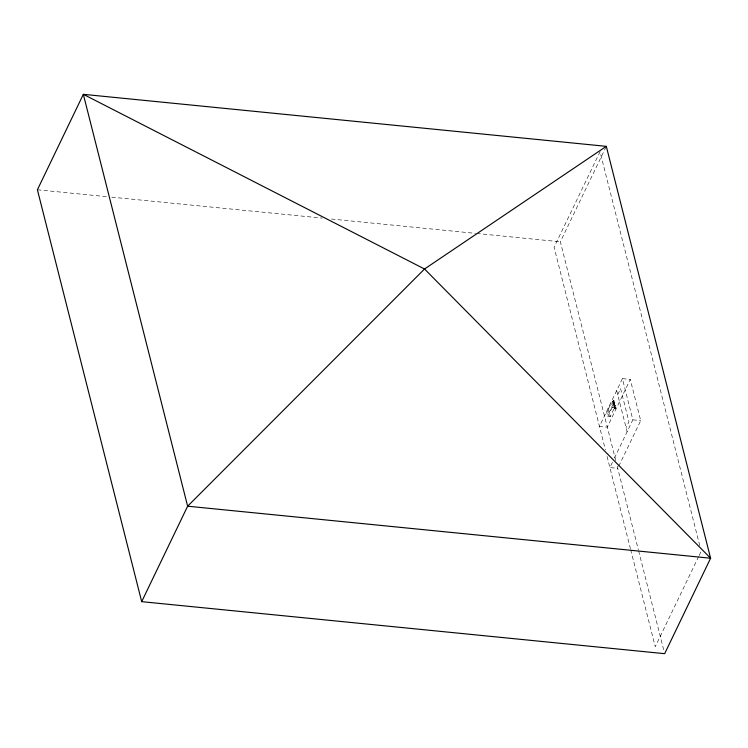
<?xml version="1.0" encoding="UTF-8"?>
<svg xmlns="http://www.w3.org/2000/svg" width="748" height="748" viewBox="0 0 748 748"><rect width="100%" height="100%" fill="white"/><g stroke="black" fill="none" stroke-linecap="round" stroke-linejoin="round"><path stroke-width="0.56" stroke-dasharray="3.74 2.81" d="M614.921 406.762C614.8 407.389 614.8 404.79 615.015 407.903L614.295 407.838C613.538 406.08 614.781 406.688 614.912 407.501M613.491 402.826L613.267 403.752L614.258 403.77C613.014 403.611 614.417 404.322 614.323 405.164C617.091 407.024 613.313 404.341 613.799 404.126C614.099 404.668 613.874 404.331 613.594 405.033M615.342 407.567L614.202 407.436L614.342 406.22M614.304 405.986C614.473 403.939 613.014 407.52 615.024 406.501M614.323 405.865L615.071 405.491L614.22 405.21M615.174 405.743L614.36 405.64L615.118 405.64M614.342 406.37L614.22 406.706M614.688 404.659L613.5 404.481M615.324 407.473C613.192 409.605 617.661 408.165 614.22 407.38M614.632 404.462C613.697 403.153 613.584 404.425 613.622 403.443M612.846 401.48L613.743 401.367M614.576 408.941L615.464 407.763L615.324 408.95M613.949 401.611L613.126 401.078M614.024 402.854C614.435 401.723 611.228 401.573 613.893 400.704L613.958 401.657L612.799 401.573M613.538 403.696L613.454 404.341M614.258 403.77L614.267 404.546L614.342 403.518M614.585 408.576L614.837 408.053M615.305 408.651L615.473 407.903L614.809 408.118M615.754 460.544L560.364 241.8L605.805 147.393M622.42 378.638L599.457 426.369L607.301 427.145L630.265 379.423L622.42 378.638L632.855 419.824L614.445 458.075M613.51 402.714L614.463 407.754L610.153 416.711L607.797 416.477L606.759 412.354L611.069 403.406L614.37 403.639M614.23 402.779L614.015 403.845L614.202 402.901C611.901 403.424 613.781 400.778 613.313 402.779C613.295 404.584 615.295 401.124 612.93 402.144M613.023 402.779L613.285 402.153L613.164 403.209M613.893 400.704L613.622 402.415L612.715 401.592M613.734 402.854L613.977 401.891L612.799 401.76M613.856 403.331L614.024 402.246M617.726 394.692L620.597 388.726L628.937 421.676L626.067 427.641M607.797 416.477L612.107 407.52L611.069 403.406M613.145 403.116L614.332 403.219L613.07 402.966M614.295 407.51L614.538 406.865L614.323 407.782M615.043 407.847L615.249 406.94L614.304 406.875M612.416 462.292L609.882 467.556L617.726 468.332M618.727 466.256L640.699 420.61L630.265 379.423M698.669 556.512L655.248 646.721L630.714 549.817M699.174 555.465L701.194 551.267M613.622 402.415L613.912 401.04M613.631 404.612L614.641 404.771M613.594 404.892L614.304 404.958M613.687 402.546L612.939 402.48M614.94 405.285L614.734 406.566L614.95 405.145M615.295 407.249L614.51 406.921M613.304 403.77L609.115 412.587L606.759 412.354M37.4 189.777L107.132 196.715M111.779 197.173L322.126 218.098M331.42 219.024L475.532 233.367M476.691 233.479L560.364 241.8M613.893 400.872L613.145 400.694L613.238 401.583L613.238 401.031M613.023 401.293L613.023 401.798L614.071 401.414M613.023 402.639L614.36 402.779M613.678 404.201L614.613 404.313L614.024 406.491M612.107 407.52L615.763 407.884M614.529 408.726L615.342 408.763M632.855 419.824L640.699 420.61M699.754 545.61L600.027 151.741L554.09 247.205L605.375 449.744M616.679 390.568L627.114 431.755M608.068 408.473L610.153 416.711M617.165 466.107L638.334 549.705M638.614 550.837L663.803 650.293M607.067 456.42L630.424 548.686"/><path stroke-width="1.12" d="M141.69 601.654L187.636 506.2L424.537 269L606.31 146.346L710.6 558.223L664.663 653.677L141.69 601.654L37.4 189.777L83.337 94.323L606.31 146.346M710.6 558.223L187.636 506.2L83.337 94.323L424.537 269L710.6 558.223"/></g></svg>
